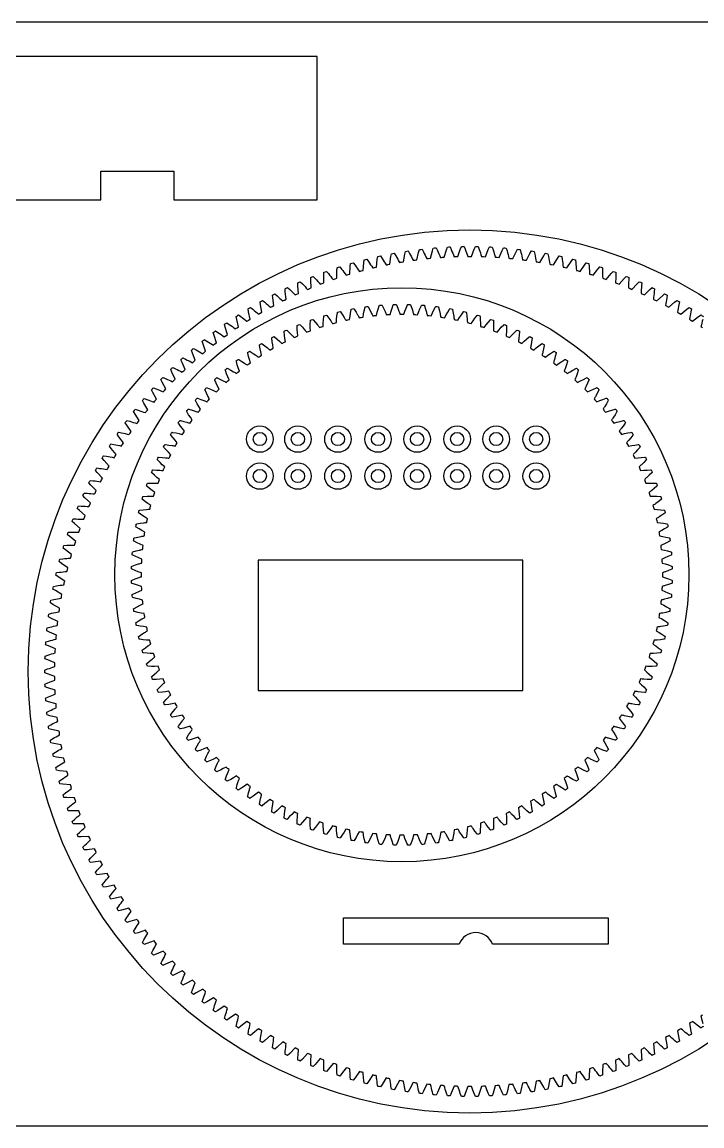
# Model space of a CAD drawing. Header units: inches. Extents: x 6 to 506, y 3 to 253.
# Drawn here: x 210.3 to 364.3, y 2.6 to 252.6 of the extents above; entities that cross this region are included whole.
import ezdxf

# ---------------------------------------------------------------- set-up
doc = ezdxf.new("R2010")
doc.units = ezdxf.units.IN
doc.header["$MEASUREMENT"] = 0

msp = doc.modelspace()

# ---------------------------------------------------------------- linework, layer by layer
for points in [[(6.29, 2.63), (506.29, 2.63), (506.29, 252.63), (6.29, 252.63)], [(277.14, 212.34), (277.14, 244.84), (145.64, 244.84), (145.64, 212.34), (189.14, 212.34), (189.14, 216.7), (189.14, 218.84), (205.64, 218.84), (205.64, 214.34), (205.64, 212.34), (228.14, 212.34), (228.14, 218.84), (244.64, 218.84), (244.64, 212.34)], [(263.72, 101.26), (323.72, 101.26), (323.72, 130.76), (263.72, 130.76)]]:
    msp.add_lwpolyline(points, close=True)
for points in [[(364.58, 25.16, 0.001625), (364.05, 24.81), (363.51, 25.21, 0.001149), (362.14, 26.26, 0.001149), (361.78, 26.03), (361.41, 25.8), (361.77, 24.11), (361.89, 23.45), (361.89, 23.45, 0.001625), (361.35, 23.13), (360.82, 23.54, 0.001149), (359.49, 24.64, 0.001149), (359.12, 24.42), (358.75, 24.2), (359.05, 22.5), (359.15, 21.84), (359.15, 21.84, 0.001625), (358.6, 21.53), (358.08, 21.96, 0.001149), (356.79, 23.1, 0.001149), (356.41, 22.89), (356.03, 22.69), (356.28, 20.98), (356.35, 20.31), (356.35, 20.31, 0.001625), (355.8, 20.02), (355.29, 20.47, 0.001149), (354.04, 21.65, 0.001149), (353.65, 21.46), (353.27, 21.27), (353.46, 19.55), (353.51, 18.88), (353.51, 18.88, 0.001625), (352.95, 18.61), (352.46, 19.07, 0.001149), (351.24, 20.3, 0.001149), (350.85, 20.12), (350.46, 19.94), (350.59, 18.22), (350.62, 17.55), (350.62, 17.55, 0.001625), (350.05, 17.29), (349.57, 17.77, 0.001149), (348.4, 19.04, 0.001149), (348, 18.87), (347.6, 18.7), (347.68, 16.98), (347.69, 16.31), (347.69, 16.31, 0.001625), (347.11, 16.07), (346.65, 16.56, 0.001149), (345.52, 17.87, 0.001149), (345.12, 17.71), (344.71, 17.56), (344.73, 15.83), (344.72, 15.16), (344.72, 15.16, 0.001625), (344.13, 14.95), (343.69, 15.46, 0.001149), (342.6, 16.8, 0.001149), (342.19, 16.66), (341.78, 16.52), (341.75, 14.79), (341.71, 14.12), (341.71, 14.12, 0.001625), (341.12, 13.93), (340.69, 14.45, 0.001149), (339.65, 15.82, 0.001149), (339.24, 15.7), (338.82, 15.57), (338.73, 13.85), (338.67, 13.18), (338.67, 13.18, 0.001625), (338.07, 13), (337.66, 13.54, 0.001149), (336.67, 14.95, 0.001149), (336.25, 14.83), (335.83, 14.72), (335.68, 13), (335.6, 12.34), (335.6, 12.34, 0.001625), (335, 12.18), (334.61, 12.73, 0.001149), (333.66, 14.17, 0.001149), (333.24, 14.07), (332.82, 13.97), (332.61, 12.26), (332.51, 11.59), (332.51, 11.59, 0.001625), (331.9, 11.46), (331.52, 12.02, 0.001149), (330.62, 13.49, 0.001149), (330.2, 13.41), (329.78, 13.32), (329.51, 11.62), (329.39, 10.96), (329.39, 10.96, 0.001625), (328.77, 10.84), (328.42, 11.42, 0.001149), (327.57, 12.92, 0.001149), (327.14, 12.84), (326.72, 12.77), (326.4, 11.08), (326.25, 10.42), (326.25, 10.42, 0.001625), (325.63, 10.33), (325.3, 10.91, 0.001149), (324.5, 12.44, 0.001149), (324.07, 12.38), (323.64, 12.33), (323.27, 10.64), (323.1, 9.99), (323.1, 9.99, 0.001625), (322.48, 9.92), (322.16, 10.51, 0.001149), (321.41, 12.07, 0.001149), (320.98, 12.02), (320.55, 11.98), (320.12, 10.31), (319.93, 9.67), (319.93, 9.67, 0.001625), (319.31, 9.62), (319.01, 10.22, 0.001149), (318.31, 11.8, 0.001149), (317.88, 11.77), (317.45, 11.74), (316.97, 10.08), (316.76, 9.45), (316.76, 9.45, 0.001625), (316.13, 9.42), (315.86, 10.03, 0.001149), (315.21, 11.63, 0.001149), (314.78, 11.61), (314.35, 11.6), (313.81, 9.96), (313.58, 9.33), (313.58, 9.33, 0.001625), (312.95, 9.32), (312.7, 9.94, 0.001149), (312.1, 11.56, 0.001149), (311.67, 11.56), (311.24, 11.56), (310.65, 9.94), (310.39, 9.32), (310.39, 9.32, 0.001625), (309.77, 9.33), (309.53, 9.96, 0.001149), (308.99, 11.6, 0.001149), (308.56, 11.61), (308.13, 11.63), (307.48, 10.03), (307.21, 9.42), (307.21, 9.42, 0.001625), (306.59, 9.45), (306.37, 10.08, 0.001149), (305.89, 11.74, 0.001149), (305.46, 11.77), (305.03, 11.8), (304.33, 10.22), (304.03, 9.62), (304.03, 9.62, 0.001625), (303.41, 9.67), (303.22, 10.31, 0.001149), (302.79, 11.98, 0.001149), (302.36, 12.02), (301.93, 12.07), (301.18, 10.51), (300.87, 9.92), (300.87, 9.92, 0.001625), (300.25, 9.99), (300.08, 10.64, 0.001149), (299.7, 12.33, 0.001149), (299.27, 12.38), (298.85, 12.44), (298.04, 10.91), (297.71, 10.33), (297.71, 10.33, 0.001625), (297.09, 10.42), (296.94, 11.08, 0.001149), (296.63, 12.77, 0.001149), (296.2, 12.84), (295.77, 12.92), (294.92, 11.42), (294.57, 10.84), (294.57, 10.84, 0.001625), (293.95, 10.96), (293.83, 11.62, 0.001149), (293.57, 13.32, 0.001149), (293.14, 13.41), (292.72, 13.49), (291.82, 12.02), (291.45, 11.46), (291.45, 11.46, 0.001625), (290.84, 11.59), (290.73, 12.26, 0.001149), (290.53, 13.97, 0.001149), (290.11, 14.07), (289.69, 14.17), (288.74, 12.73), (288.35, 12.18), (288.35, 12.18, 0.001625), (287.74, 12.34), (287.66, 13, 0.001149), (287.51, 14.72, 0.001149), (287.09, 14.83), (286.68, 14.95), (285.68, 13.54), (285.27, 13), (285.27, 13, 0.001625), (284.67, 13.18), (284.61, 13.85, 0.001149), (284.52, 15.57, 0.001149), (284.11, 15.7), (283.69, 15.82), (282.65, 14.45), (282.23, 13.93), (282.23, 13.93, 0.001625), (281.63, 14.12), (281.59, 14.79, 0.001149), (281.56, 16.52, 0.001149), (281.15, 16.66), (280.74, 16.8), (279.65, 15.46), (279.21, 14.95), (279.21, 14.95, 0.001625), (278.62, 15.16), (278.61, 15.83, 0.001149), (278.63, 17.56, 0.001149), (278.23, 17.71), (277.82, 17.87), (276.69, 16.56), (276.23, 16.07), (276.23, 16.07, 0.001625), (275.65, 16.31), (275.66, 16.98, 0.001149), (275.74, 18.7, 0.001149), (275.34, 18.87), (274.94, 19.04), (273.77, 17.77), (273.29, 17.29), (273.29, 17.29, 0.001625), (272.72, 17.55), (272.75, 18.22, 0.001149), (272.89, 19.94, 0.001149), (272.49, 20.12), (272.1, 20.3), (270.89, 19.07), (270.4, 18.61), (270.4, 18.61, 0.001625), (269.83, 18.88), (269.88, 19.55, 0.001149), (270.08, 21.27, 0.001149), (269.69, 21.46), (269.3, 21.65), (268.05, 20.47), (267.54, 20.02), (267.54, 20.02, 0.001625), (266.99, 20.31), (267.06, 20.98, 0.001149), (267.31, 22.69, 0.001149), (266.93, 22.89), (266.55, 23.1), (265.26, 21.96), (264.74, 21.53), (264.74, 21.53, 0.001625), (264.2, 21.84), (264.29, 22.5, 0.001149), (264.6, 24.2, 0.001149), (264.22, 24.42), (263.85, 24.64), (262.52, 23.54), (261.99, 23.13), (261.99, 23.13, 0.001625), (261.45, 23.45), (261.57, 24.11, 0.001149), (261.93, 25.8, 0.001149), (261.57, 26.03), (261.2, 26.26), (259.84, 25.21), (259.29, 24.81), (259.29, 24.81, 0.001625), (258.77, 25.16), (258.9, 25.81, 0.001149), (259.32, 27.49, 0.001149), (258.96, 27.73), (258.61, 27.97), (257.21, 26.96), (256.65, 26.59), (256.65, 26.59, 0.001625), (256.14, 26.95), (256.3, 27.6, 0.001149), (256.77, 29.26, 0.001149), (256.42, 29.51), (256.07, 29.77), (254.64, 28.81), (254.07, 28.45), (254.07, 28.45, 0.001625), (253.57, 28.83), (253.75, 29.48, 0.001149), (254.28, 31.12, 0.001149), (253.94, 31.38), (253.59, 31.65), (252.13, 30.73), (251.55, 30.4), (251.55, 30.4, 0.001625), (251.06, 30.79), (251.27, 31.43, 0.001149), (251.85, 33.06, 0.001149), (251.51, 33.33), (251.18, 33.61), (249.69, 32.74), (249.1, 32.43), (249.1, 32.43, 0.001625), (248.62, 32.84), (248.85, 33.47, 0.001149), (249.48, 35.07, 0.001149), (249.16, 35.36), (248.84, 35.65), (247.32, 34.83), (246.71, 34.54), (246.71, 34.54, 0.001625), (246.25, 34.96), (246.5, 35.59, 0.001149), (247.19, 37.17, 0.001149), (246.87, 37.47), (246.56, 37.76), (245.01, 37), (244.4, 36.72), (244.4, 36.72, 0.001625), (243.95, 37.16), (244.22, 37.78, 0.001149), (244.96, 39.34, 0.001149), (244.66, 39.65), (244.35, 39.95), (242.78, 39.24), (242.16, 38.99), (242.16, 38.99, 0.001625), (241.73, 39.44), (242.02, 40.05, 0.001149), (242.81, 41.58, 0.001149), (242.51, 41.9), (242.22, 42.22), (240.63, 41.56), (240, 41.32), (240, 41.32, 0.001625), (239.58, 41.79), (239.89, 42.39, 0.001149), (240.73, 43.89, 0.001149), (240.45, 44.22), (240.16, 44.55), (238.55, 43.94), (237.91, 43.73), (237.91, 43.73, 0.001625), (237.51, 44.21), (237.84, 44.79, 0.001149), (238.73, 46.27, 0.001149), (238.46, 46.61), (238.19, 46.94), (236.55, 46.39), (235.91, 46.2), (235.91, 46.2, 0.001625), (235.52, 46.69), (235.87, 47.27, 0.001149), (236.81, 48.72, 0.001149), (236.55, 49.06), (236.29, 49.41), (234.64, 48.91), (233.99, 48.74), (233.99, 48.74, 0.001625), (233.62, 49.24), (233.98, 49.81, 0.001149), (234.97, 51.22, 0.001149), (234.72, 51.58), (234.47, 51.93), (232.81, 51.48), (232.15, 51.33), (232.15, 51.33, 0.001625), (231.8, 51.85), (232.18, 52.41, 0.001149), (233.21, 53.79, 0.001149), (232.98, 54.15), (232.74, 54.51), (231.06, 54.12), (230.4, 53.99), (230.4, 53.99, 0.001625), (230.07, 54.52), (230.47, 55.06, 0.001149), (231.55, 56.41, 0.001149), (231.32, 56.78), (231.1, 57.15), (229.4, 56.82), (228.74, 56.71), (228.74, 56.71, 0.001625), (228.43, 57.25), (228.84, 57.77, 0.001149), (229.96, 59.09, 0.001149), (229.75, 59.46), (229.54, 59.84), (227.84, 59.56), (227.17, 59.48), (227.17, 59.48, 0.001625), (226.87, 60.03), (227.31, 60.54, 0.001149), (228.47, 61.81, 0.001149), (228.27, 62.2), (228.07, 62.58), (226.36, 62.36), (225.69, 62.3), (225.69, 62.3, 0.001625), (225.41, 62.86), (225.87, 63.35, 0.001149), (227.07, 64.59, 0.001149), (226.88, 64.98), (226.7, 65.37), (224.98, 65.2), (224.31, 65.16), (224.31, 65.16, 0.001625), (224.05, 65.73), (224.52, 66.21, 0.001149), (225.76, 67.41, 0.001149), (225.59, 67.8), (225.42, 68.2), (223.69, 68.09), (223.02, 68.07), (223.02, 68.07, 0.001625), (222.78, 68.65), (223.26, 69.12, 0.001149), (224.55, 70.27, 0.001149), (224.39, 70.67), (224.23, 71.07), (222.5, 71.02), (221.83, 71.03), (221.83, 71.03, 0.001625), (221.61, 71.61), (222.11, 72.06, 0.001149), (223.43, 73.17, 0.001149), (223.28, 73.57), (223.14, 73.98), (221.41, 73.99), (220.74, 74.01), (220.74, 74.01, 0.001625), (220.54, 74.61), (221.05, 75.04, 0.001149), (222.41, 76.1, 0.001149), (222.27, 76.51), (222.14, 76.93), (220.41, 76.99), (219.74, 77.04), (219.74, 77.04, 0.001625), (219.56, 77.64), (220.09, 78.05, 0.001149), (221.48, 79.07, 0.001149), (221.36, 79.49), (221.24, 79.9), (219.52, 80.02), (218.85, 80.09), (218.85, 80.09, 0.001625), (218.69, 80.7), (219.23, 81.1, 0.001149), (220.65, 82.07, 0.001149), (220.55, 82.49), (220.44, 82.91), (218.73, 83.08), (218.06, 83.18), (218.06, 83.18, 0.001625), (217.92, 83.79), (218.47, 84.17, 0.001149), (219.93, 85.09, 0.001149), (219.83, 85.51), (219.74, 85.93), (218.03, 86.17), (217.37, 86.28), (217.37, 86.28, 0.001625), (217.25, 86.9), (217.81, 87.26, 0.001149), (219.3, 88.14, 0.001149), (219.22, 88.56), (219.14, 88.98), (217.44, 89.28), (216.79, 89.41), (216.79, 89.41, 0.001625), (216.68, 90.03), (217.26, 90.37, 0.001149), (218.78, 91.2, 0.001149), (218.71, 91.63), (218.65, 92.05), (216.96, 92.4), (216.3, 92.56), (216.3, 92.56, 0.001625), (216.22, 93.18), (216.81, 93.5, 0.001149), (218.35, 94.28, 0.001149), (218.3, 94.71), (218.25, 95.14), (216.57, 95.54), (215.93, 95.72), (215.93, 95.72, 0.001625), (215.86, 96.34), (216.46, 96.64, 0.001149), (218.03, 97.37, 0.001149), (217.99, 97.8), (217.96, 98.23), (216.29, 98.69), (215.65, 98.89), (215.65, 98.89, 0.001625), (215.61, 99.51), (216.22, 99.8, 0.001149), (217.81, 100.47, 0.001149), (217.79, 100.9), (217.77, 101.33), (216.12, 101.85), (215.48, 102.07), (215.48, 102.07, 0.001625), (215.46, 102.69), (216.08, 102.96, 0.001149), (217.69, 103.58, 0.001149), (217.68, 104.01), (217.68, 104.44), (216.05, 105.01), (215.42, 105.25), (215.42, 105.25, 0.001625), (215.42, 105.88), (216.05, 106.12, 0.001149), (217.68, 106.68, 0.001149), (217.68, 107.12), (217.69, 107.55), (216.08, 108.17), (215.46, 108.43), (215.46, 108.43, 0.001625), (215.48, 109.06), (216.12, 109.28, 0.001149), (217.77, 109.79, 0.001149), (217.79, 110.22), (217.81, 110.65), (216.22, 111.33), (215.61, 111.61), (215.61, 111.61, 0.001625), (215.65, 112.24), (216.29, 112.44, 0.001149), (217.96, 112.89, 0.001149), (217.99, 113.32), (218.03, 113.76), (216.46, 114.48), (215.86, 114.78), (215.86, 114.78, 0.001625), (215.93, 115.41), (216.57, 115.59, 0.001149), (218.25, 115.99, 0.001149), (218.3, 116.42), (218.35, 116.85), (216.81, 117.62), (216.22, 117.95), (216.22, 117.95, 0.001625), (216.3, 118.57), (216.96, 118.73, 0.001149), (218.65, 119.07, 0.001149), (218.71, 119.5), (218.78, 119.93), (217.26, 120.75), (216.68, 121.1), (216.68, 121.1, 0.001625), (216.79, 121.71), (217.44, 121.85, 0.001149), (219.14, 122.14, 0.001149), (219.22, 122.57), (219.3, 122.99), (217.81, 123.87), (217.25, 124.23), (217.25, 124.23, 0.001625), (217.37, 124.84), (218.03, 124.96, 0.001149), (219.74, 125.19, 0.001149), (219.83, 125.61), (219.93, 126.03), (218.47, 126.96), (217.92, 127.34), (217.92, 127.34, 0.001625), (218.06, 127.95), (218.73, 128.04, 0.001149), (220.44, 128.22, 0.001149), (220.55, 128.64), (220.65, 129.06), (219.23, 130.03), (218.69, 130.43), (218.69, 130.43, 0.001625), (218.85, 131.03), (219.52, 131.1, 0.001149), (221.24, 131.22, 0.001149), (221.36, 131.64), (221.48, 132.05), (220.09, 133.07), (219.56, 133.49), (219.56, 133.49, 0.001625), (219.74, 134.09), (220.41, 134.14, 0.001149), (222.14, 134.2, 0.001149), (222.27, 134.61), (222.41, 135.02), (221.05, 136.09), (220.54, 136.52), (220.54, 136.52, 0.001625), (220.74, 137.11), (221.41, 137.14, 0.001149), (223.14, 137.14, 0.001149), (223.28, 137.55), (223.43, 137.96), (222.11, 139.07), (221.61, 139.52), (221.61, 139.52, 0.001625), (221.83, 140.1), (222.5, 140.1, 0.001149), (224.23, 140.05, 0.001149), (224.39, 140.46), (224.55, 140.86), (223.26, 142.01), (222.78, 142.47), (222.78, 142.47, 0.001625), (223.02, 143.05), (223.69, 143.03, 0.001149), (225.42, 142.93, 0.001149), (225.59, 143.32), (225.76, 143.72), (224.52, 144.91), (224.05, 145.39), (224.05, 145.39, 0.001625), (224.31, 145.96), (224.98, 145.92, 0.001149), (226.7, 145.76, 0.001149), (226.88, 146.15), (227.07, 146.54), (225.87, 147.77), (225.41, 148.27), (225.41, 148.27, 0.001625), (225.69, 148.83), (226.36, 148.77, 0.001149), (228.07, 148.54, 0.001149), (228.27, 148.93), (228.47, 149.31), (227.31, 150.59), (226.87, 151.1), (226.87, 151.1, 0.001625), (227.17, 151.65), (227.84, 151.56, 0.001149), (229.54, 151.29, 0.001149), (229.75, 151.66), (229.96, 152.04), (228.84, 153.35), (228.43, 153.88), (228.43, 153.88, 0.001625), (228.74, 154.42), (229.4, 154.31, 0.001149), (231.1, 153.98, 0.001149), (231.32, 154.35), (231.55, 154.71), (230.47, 156.06), (230.07, 156.6), (230.07, 156.6, 0.001625), (230.4, 157.13), (231.06, 157, 0.001149), (232.74, 156.61, 0.001149), (232.98, 156.98), (233.21, 157.34), (232.18, 158.72), (231.8, 159.27), (231.8, 159.27, 0.001625), (232.15, 159.79), (232.81, 159.64, 0.001149), (234.47, 159.2, 0.001149), (234.72, 159.55), (234.97, 159.9), (233.98, 161.32), (233.62, 161.88), (233.62, 161.88, 0.001625), (233.99, 162.39), (234.64, 162.22, 0.001149), (236.29, 161.72, 0.001149), (236.55, 162.06), (236.81, 162.41), (235.87, 163.86), (235.52, 164.43), (235.52, 164.43, 0.001625), (235.91, 164.93), (236.55, 164.73, 0.001149), (238.19, 164.18, 0.001149), (238.46, 164.52), (238.73, 164.85), (237.84, 166.33), (237.51, 166.92), (237.51, 166.92, 0.001625), (237.91, 167.4), (238.55, 167.19, 0.001149), (240.16, 166.58, 0.001149), (240.45, 166.91), (240.73, 167.23), (239.89, 168.74), (239.58, 169.34), (239.58, 169.34, 0.001625), (240, 169.8), (240.63, 169.57, 0.001149), (242.22, 168.91, 0.001149), (242.51, 169.23), (242.81, 169.54), (242.02, 171.08), (241.73, 171.69), (241.73, 171.69, 0.001625), (242.16, 172.14), (242.78, 171.88, 0.001149), (244.35, 171.17, 0.001149), (244.66, 171.48), (244.96, 171.79), (244.22, 173.35), (243.95, 173.96), (243.95, 173.96, 0.001625), (244.4, 174.4), (245.01, 174.13, 0.001149), (246.56, 173.36, 0.001149), (246.87, 173.66), (247.19, 173.96), (246.5, 175.54), (246.25, 176.16), (246.25, 176.16, 0.001625), (246.71, 176.59), (247.32, 176.29, 0.001149), (248.84, 175.48, 0.001149), (249.16, 175.76), (249.48, 176.05), (248.85, 177.66), (248.62, 178.29), (248.62, 178.29, 0.001625), (249.1, 178.7), (249.69, 178.38, 0.001149), (251.18, 177.52, 0.001149), (251.51, 177.79), (251.85, 178.07), (251.27, 179.69), (251.06, 180.33), (251.06, 180.33, 0.001625), (251.55, 180.73), (252.13, 180.39, 0.001149), (253.59, 179.48, 0.001149), (253.94, 179.74), (254.28, 180.01), (253.75, 181.65), (253.57, 182.3), (253.57, 182.3, 0.001625), (254.07, 182.67), (254.64, 182.32, 0.001149), (256.07, 181.36, 0.001149), (256.42, 181.61), (256.77, 181.86), (256.3, 183.52), (256.14, 184.18), (256.14, 184.18, 0.001625), (256.65, 184.53), (257.21, 184.16, 0.001149), (258.61, 183.15, 0.001149), (258.96, 183.4), (259.32, 183.64), (258.9, 185.31), (258.77, 185.97), (258.77, 185.97, 0.001625), (259.29, 186.31), (259.84, 185.92, 0.001149), (261.2, 184.86, 0.001149), (261.57, 185.1), (261.93, 185.32), (261.57, 187.01), (261.45, 187.67), (261.45, 187.67, 0.001625), (261.99, 188), (262.52, 187.59, 0.001149), (263.85, 186.49, 0.001149), (264.22, 186.71), (264.6, 186.93), (264.29, 188.62), (264.2, 189.29), (264.2, 189.29, 0.001625), (264.74, 189.6), (265.26, 189.17, 0.001149), (266.55, 188.03, 0.001149), (266.93, 188.23), (267.31, 188.44), (267.06, 190.15), (266.99, 190.81), (266.99, 190.81, 0.001625), (267.54, 191.1), (268.05, 190.66, 0.001149), (269.3, 189.47, 0.001149), (269.69, 189.67), (270.08, 189.86), (269.88, 191.57), (269.83, 192.24), (269.83, 192.24, 0.001625), (270.4, 192.51), (270.89, 192.05, 0.001149), (272.1, 190.83, 0.001149), (272.49, 191.01), (272.89, 191.19), (272.75, 192.91), (272.72, 193.58), (272.72, 193.58, 0.001625), (273.29, 193.83), (273.77, 193.36, 0.001149), (274.94, 192.09, 0.001149), (275.34, 192.26), (275.74, 192.42), (275.66, 194.15), (275.65, 194.82), (275.65, 194.82, 0.001625), (276.23, 195.05), (276.69, 194.56, 0.001149), (277.82, 193.26, 0.001149), (278.23, 193.41), (278.63, 193.56), (278.61, 195.29), (278.62, 195.96), (278.62, 195.96, 0.001625), (279.21, 196.17), (279.65, 195.67, 0.001149), (280.74, 194.33, 0.001149), (281.15, 194.47), (281.56, 194.61), (281.59, 196.33), (281.63, 197), (281.63, 197, 0.001625), (282.23, 197.2), (282.65, 196.68, 0.001149), (283.69, 195.3, 0.001149), (284.11, 195.43), (284.52, 195.56), (284.61, 197.28), (284.67, 197.95), (284.67, 197.95, 0.001625), (285.27, 198.12), (285.68, 197.59, 0.001149), (286.68, 196.18, 0.001149), (287.09, 196.29), (287.51, 196.4), (287.66, 198.12), (287.74, 198.79), (287.74, 198.79, 0.001625), (288.35, 198.94), (288.74, 198.4, 0.001149), (289.69, 196.96, 0.001149), (290.11, 197.06), (290.53, 197.15), (290.73, 198.87), (290.84, 199.53), (290.84, 199.53, 0.001625), (291.45, 199.66), (291.82, 199.1, 0.001149), (292.72, 197.63, 0.001149), (293.14, 197.72), (293.57, 197.8), (293.83, 199.51), (293.95, 200.17), (293.95, 200.17, 0.001625), (294.57, 200.28), (294.92, 199.71, 0.001149), (295.77, 198.21, 0.001149), (296.2, 198.28), (296.63, 198.35), (296.94, 200.05), (297.09, 200.7), (297.09, 200.7, 0.001625), (297.71, 200.79), (298.04, 200.21, 0.001149), (298.85, 198.68, 0.001149), (299.27, 198.74), (299.7, 198.8), (300.08, 200.48), (300.25, 201.13), (300.25, 201.13, 0.001625), (300.87, 201.2), (301.18, 200.61, 0.001149), (301.93, 199.06, 0.001149), (302.36, 199.1), (302.79, 199.14), (303.22, 200.81), (303.41, 201.46), (303.41, 201.46, 0.001625), (304.03, 201.51), (304.33, 200.91, 0.001149), (305.03, 199.33, 0.001149), (305.46, 199.36), (305.89, 199.38), (306.37, 201.04), (306.59, 201.68), (306.59, 201.68, 0.001625), (307.21, 201.71), (307.48, 201.1, 0.001149), (308.13, 199.5, 0.001149), (308.56, 199.51), (308.99, 199.52), (309.53, 201.16), (309.77, 201.79), (309.77, 201.79, 0.001625), (310.39, 201.8), (310.65, 201.18, 0.001149), (311.24, 199.56, 0.001149), (311.67, 199.56), (312.1, 199.56), (312.7, 201.18), (312.95, 201.8), (312.95, 201.8, 0.001625), (313.58, 201.79), (313.81, 201.16, 0.001149), (314.35, 199.52, 0.001149), (314.78, 199.51), (315.21, 199.5), (315.86, 201.1), (316.13, 201.71), (316.13, 201.71, 0.001625), (316.76, 201.68), (316.97, 201.04, 0.001149), (317.45, 199.38, 0.001149), (317.88, 199.36), (318.31, 199.33), (319.01, 200.91), (319.31, 201.51), (319.31, 201.51, 0.001625), (319.93, 201.46), (320.12, 200.81, 0.001149), (320.55, 199.14, 0.001149), (320.98, 199.1), (321.41, 199.06), (322.16, 200.61), (322.48, 201.2), (322.48, 201.2, 0.001625), (323.1, 201.13), (323.27, 200.48, 0.001149), (323.64, 198.8, 0.001149), (324.07, 198.74), (324.5, 198.68), (325.3, 200.21), (325.63, 200.79), (325.63, 200.79, 0.001625), (326.25, 200.7), (326.4, 200.05, 0.001149), (326.72, 198.35, 0.001149), (327.14, 198.28), (327.57, 198.21), (328.42, 199.71), (328.77, 200.28), (328.77, 200.28, 0.001625), (329.39, 200.17), (329.51, 199.51, 0.001149), (329.78, 197.8, 0.001149), (330.2, 197.72), (330.62, 197.63), (331.52, 199.1), (331.9, 199.66), (331.9, 199.66, 0.001625), (332.51, 199.53), (332.61, 198.87, 0.001149), (332.82, 197.15, 0.001149), (333.24, 197.06), (333.66, 196.96), (334.61, 198.4), (335, 198.94), (335, 198.94, 0.001625), (335.6, 198.79), (335.68, 198.12, 0.001149), (335.83, 196.4, 0.001149), (336.25, 196.29), (336.67, 196.18), (337.66, 197.59), (338.07, 198.12), (338.07, 198.12, 0.001625), (338.67, 197.95), (338.73, 197.28, 0.001149), (338.82, 195.56, 0.001149), (339.24, 195.43), (339.65, 195.3), (340.69, 196.68), (341.12, 197.2), (341.12, 197.2, 0.001625), (341.71, 197), (341.75, 196.33, 0.001149), (341.78, 194.61, 0.001149), (342.19, 194.47), (342.6, 194.33), (343.69, 195.67), (344.13, 196.17), (344.13, 196.17, 0.001625), (344.72, 195.96), (344.73, 195.29, 0.001149), (344.71, 193.56, 0.001149), (345.12, 193.41), (345.52, 193.26), (346.65, 194.56), (347.11, 195.05), (347.11, 195.05, 0.001625), (347.69, 194.82), (347.68, 194.15, 0.001149), (347.6, 192.42, 0.001149), (348, 192.26), (348.4, 192.09), (349.57, 193.36), (350.05, 193.83), (350.05, 193.83, 0.001625), (350.62, 193.58), (350.59, 192.91, 0.001149), (350.46, 191.19, 0.001149), (350.85, 191.01), (351.24, 190.83), (352.46, 192.05), (352.95, 192.51), (352.95, 192.51, 0.001625), (353.51, 192.24), (353.46, 191.57, 0.001149), (353.27, 189.86, 0.001149), (353.65, 189.67), (354.04, 189.47), (355.29, 190.66), (355.8, 191.1), (355.8, 191.1, 0.001625), (356.35, 190.81), (356.28, 190.15, 0.001149), (356.03, 188.44, 0.001149), (356.41, 188.23), (356.79, 188.03), (358.08, 189.17), (358.6, 189.6), (358.6, 189.6, 0.001625), (359.15, 189.29), (359.05, 188.62, 0.001149), (358.75, 186.93, 0.001149), (359.12, 186.71), (359.49, 186.49), (360.82, 187.59), (361.35, 188), (361.35, 188, 0.001625), (361.89, 187.67), (361.77, 187.01, 0.001149), (361.41, 185.32, 0.001149), (361.78, 185.1), (362.14, 184.86), (363.51, 185.92), (364.05, 186.31), (364.05, 186.31, 0.001625), (364.58, 185.97)], [(364.44, 185.31, 0.001149), (364.02, 183.64, 0.001149), (364.38, 183.4)]]:
    msp.add_lwpolyline(points, format="xyb")
msp.add_lwpolyline([(294.39, 188.69, 0.002475), (294.99, 188.7), (295.05, 188.58), (295.36, 187.86), (295.61, 187.18, 0.001858), (295.86, 186.47, 0.001858), (296.29, 186.47), (296.73, 186.47), (296.98, 187.18), (297.23, 187.86), (297.54, 188.58), (297.59, 188.7), (297.59, 188.7, 0.002475), (298.2, 188.69), (298.25, 188.57), (298.52, 187.82), (298.74, 187.14, 0.001858), (298.94, 186.41, 0.001858), (299.38, 186.39), (299.82, 186.36), (300.1, 187.07), (300.39, 187.72), (300.74, 188.43), (300.8, 188.55), (300.8, 188.55, 0.002475), (301.4, 188.51), (301.44, 188.38), (301.67, 187.62), (301.86, 186.93, 0.001858), (302.03, 186.19, 0.001858), (302.46, 186.15), (302.9, 186.1), (303.21, 186.78), (303.54, 187.43), (303.92, 188.12), (303.99, 188.23), (303.99, 188.23, 0.002475), (304.59, 188.15), (304.62, 188.03), (304.81, 187.26), (304.96, 186.55, 0.001858), (305.09, 185.81, 0.001858), (305.52, 185.74), (305.96, 185.67), (306.31, 186.34), (306.67, 186.97), (307.09, 187.64), (307.16, 187.75), (307.16, 187.75, 0.002475), (307.75, 187.64), (307.78, 187.51), (307.93, 186.73), (308.04, 186.02, 0.001858), (308.13, 185.27, 0.001858), (308.56, 185.18), (308.99, 185.09), (309.38, 185.74), (309.77, 186.34), (310.22, 186.99), (310.3, 187.1), (310.3, 187.1, 0.002475), (310.89, 186.95), (310.91, 186.82), (311.02, 186.04), (311.09, 185.32, 0.001858), (311.14, 184.57, 0.001858), (311.56, 184.46), (311.99, 184.34), (312.41, 184.97), (312.83, 185.56), (313.32, 186.18), (313.4, 186.28), (313.4, 186.28, 0.002475), (313.98, 186.11), (313.99, 185.98), (314.06, 185.19), (314.1, 184.47, 0.001858), (314.11, 183.71, 0.001858), (314.53, 183.58), (314.94, 183.44), (315.39, 184.05), (315.85, 184.61), (316.37, 185.21), (316.45, 185.31), (316.45, 185.31, 0.002475), (317.03, 185.1), (317.03, 184.97), (317.06, 184.18), (317.06, 183.46, 0.001858), (317.03, 182.71, 0.001858), (317.44, 182.55), (317.85, 182.39), (318.33, 182.97), (318.81, 183.51), (319.36, 184.08), (319.45, 184.17), (319.45, 184.17, 0.002475), (320.01, 183.94), (320.01, 183.81), (320, 183.02), (319.96, 182.3, 0.001858), (319.89, 181.54, 0.001858), (320.29, 181.37), (320.69, 181.19), (321.2, 181.74), (321.71, 182.25), (322.29, 182.79), (322.39, 182.88), (322.39, 182.88, 0.002475), (322.94, 182.62), (322.93, 182.49), (322.87, 181.7), (322.8, 180.98, 0.001858), (322.69, 180.24, 0.001858), (323.08, 180.04), (323.47, 179.84), (324.01, 180.36), (324.55, 180.85), (325.15, 181.36), (325.25, 181.44), (325.25, 181.44, 0.002475), (325.79, 181.15), (325.77, 181.02), (325.68, 180.24), (325.56, 179.52, 0.001858), (325.41, 178.78, 0.001858), (325.79, 178.56), (326.17, 178.34), (326.74, 178.84), (327.3, 179.3), (327.93, 179.77), (328.04, 179.85), (328.04, 179.85, 0.002475), (328.56, 179.53), (328.53, 179.4), (328.4, 178.63), (328.25, 177.92, 0.001858), (328.06, 177.19, 0.001858), (328.43, 176.95), (328.79, 176.71), (329.39, 177.18), (329.97, 177.6), (330.63, 178.05), (330.74, 178.12), (330.74, 178.12, 0.002475), (331.24, 177.77), (331.21, 177.64), (331.03, 176.88), (330.84, 176.18, 0.001858), (330.62, 175.46, 0.001858), (330.97, 175.2), (331.33, 174.94), (331.94, 175.38), (332.55, 175.77), (333.23, 176.18), (333.34, 176.25), (333.34, 176.25, 0.002475), (333.82, 175.88), (333.79, 175.75), (333.57, 174.99), (333.34, 174.3, 0.001858), (333.08, 173.59, 0.001858), (333.42, 173.32), (333.76, 173.04), (334.4, 173.45), (335.03, 173.81), (335.72, 174.18), (335.84, 174.24), (335.84, 174.24, 0.002475), (336.3, 173.85), (336.26, 173.72), (336, 172.97), (335.74, 172.3, 0.001858), (335.45, 171.61, 0.001858), (335.77, 171.31), (336.1, 171.02), (336.76, 171.39), (337.4, 171.72), (338.11, 172.05), (338.24, 172.11), (338.24, 172.11, 0.002475), (338.68, 171.69), (338.63, 171.56), (338.33, 170.83), (338.04, 170.17, 0.001858), (337.7, 169.5, 0.001858), (338.01, 169.19), (338.32, 168.88), (339, 169.21), (339.66, 169.51), (340.39, 169.8), (340.51, 169.85), (340.51, 169.85, 0.002475), (340.93, 169.41), (340.88, 169.29), (340.54, 168.57), (340.21, 167.93, 0.001858), (339.85, 167.27, 0.001858), (340.14, 166.95), (340.43, 166.62), (341.13, 166.92), (341.8, 167.18), (342.55, 167.44), (342.67, 167.48), (342.67, 167.48, 0.002475), (343.07, 167.02), (343.01, 166.9), (342.63, 166.2), (342.27, 165.58, 0.001858), (341.87, 164.94, 0.001858), (342.15, 164.6), (342.42, 164.26), (343.13, 164.52), (343.82, 164.74), (344.57, 164.96), (344.7, 165), (344.7, 165, 0.002475), (345.07, 164.51), (345.01, 164.4), (344.6, 163.72), (344.2, 163.12, 0.001858), (343.77, 162.5, 0.001858), (344.03, 162.15), (344.28, 161.79), (345, 162.02), (345.7, 162.2), (346.47, 162.38), (346.6, 162.41), (346.6, 162.41, 0.002475), (346.94, 161.91), (346.87, 161.8), (346.43, 161.15), (346, 160.56, 0.001858), (345.54, 159.97, 0.001858), (345.78, 159.6), (346.01, 159.23), (346.75, 159.42), (347.45, 159.57), (348.23, 159.71), (348.36, 159.73), (348.36, 159.73, 0.002475), (348.68, 159.21), (348.6, 159.11), (348.12, 158.48), (347.67, 157.92, 0.001858), (347.17, 157.35, 0.001858), (347.39, 156.97), (347.61, 156.59), (348.35, 156.74), (349.06, 156.85), (349.84, 156.95), (349.98, 156.96), (349.98, 156.96, 0.002475), (350.27, 156.43), (350.18, 156.32), (349.67, 155.72), (349.19, 155.19, 0.001858), (348.66, 154.64, 0.001858), (348.86, 154.25), (349.06, 153.86), (349.81, 153.97), (350.53, 154.05), (351.31, 154.1), (351.45, 154.11), (351.45, 154.11, 0.002475), (351.71, 153.56), (351.62, 153.47), (351.08, 152.89), (350.57, 152.38, 0.001858), (350.01, 151.87, 0.001858), (350.19, 151.47), (350.37, 151.06), (351.12, 151.13), (351.84, 151.17), (352.63, 151.19), (352.77, 151.19), (352.77, 151.19, 0.002475), (353, 150.63), (352.9, 150.53), (352.33, 149.99), (351.8, 149.5, 0.001858), (351.22, 149.02, 0.001858), (351.38, 148.61), (351.53, 148.2), (352.29, 148.23), (353.01, 148.23), (353.8, 148.21), (353.93, 148.2), (353.93, 148.2, 0.002475), (354.13, 147.63), (354.03, 147.54), (353.44, 147.02), (352.88, 146.57, 0.001858), (352.27, 146.12, 0.001858), (352.41, 145.7), (352.54, 145.28), (353.3, 145.27), (354.02, 145.24), (354.8, 145.17), (354.94, 145.16), (354.94, 145.16, 0.002475), (355.11, 144.57), (355, 144.49), (354.38, 144), (353.8, 143.58, 0.001858), (353.17, 143.16, 0.001858), (353.28, 142.74), (353.4, 142.32), (354.15, 142.27), (354.87, 142.19), (355.65, 142.08), (355.78, 142.06), (355.78, 142.06, 0.002475), (355.92, 141.47), (355.82, 141.39), (355.17, 140.94), (354.56, 140.55, 0.001858), (353.91, 140.16, 0.001858), (354.01, 139.74), (354.09, 139.31), (354.85, 139.22), (355.56, 139.11), (356.33, 138.96), (356.46, 138.93), (356.46, 138.93, 0.002475), (356.57, 138.33), (356.46, 138.26), (355.79, 137.84), (355.17, 137.48, 0.001858), (354.5, 137.13, 0.001858), (354.57, 136.7), (354.63, 136.26), (355.38, 136.14), (356.09, 135.99), (356.85, 135.8), (356.98, 135.76), (356.98, 135.76, 0.002475), (357.06, 135.16), (356.94, 135.1), (356.25, 134.71), (355.61, 134.39, 0.001858), (354.92, 134.07, 0.001858), (354.97, 133.64), (355.02, 133.2), (355.75, 133.03), (356.45, 132.85), (357.21, 132.62), (357.33, 132.58), (357.33, 132.58, 0.002475), (357.38, 131.97), (357.26, 131.91), (356.55, 131.57), (355.89, 131.27, 0.001858), (355.19, 130.99, 0.001858), (355.21, 130.56), (355.23, 130.12), (355.96, 129.91), (356.65, 129.69), (357.39, 129.42), (357.51, 129.37), (357.51, 129.37, 0.002475), (357.53, 128.77), (357.41, 128.71), (356.68, 128.41), (356.01, 128.15, 0.001858), (355.29, 127.91, 0.001858), (355.29, 127.47), (355.29, 127.03), (356.01, 126.79), (356.68, 126.53), (357.41, 126.22), (357.53, 126.17), (357.53, 126.17, 0.002475), (357.51, 125.56), (357.39, 125.51), (356.65, 125.25), (355.96, 125.02, 0.001858), (355.23, 124.82, 0.001858), (355.21, 124.38), (355.19, 123.94), (355.89, 123.66), (356.55, 123.37), (357.26, 123.03), (357.38, 122.97), (357.38, 122.97, 0.002475), (357.33, 122.36), (357.21, 122.32), (356.45, 122.09), (355.75, 121.9, 0.001858), (355.02, 121.74, 0.001858), (354.97, 121.3), (354.92, 120.87), (355.61, 120.55), (356.25, 120.22), (356.94, 119.84), (357.06, 119.77), (357.06, 119.77, 0.002475), (356.98, 119.17), (356.85, 119.14), (356.09, 118.95), (355.38, 118.8, 0.001858), (354.63, 118.67, 0.001858), (354.57, 118.24), (354.5, 117.81), (355.17, 117.45), (355.79, 117.09), (356.46, 116.68), (356.57, 116.6), (356.57, 116.6, 0.002475), (356.46, 116.01), (356.33, 115.98), (355.56, 115.83), (354.85, 115.72, 0.001858), (354.09, 115.63, 0.001858), (354.01, 115.2), (353.91, 114.77), (354.56, 114.39), (355.17, 114), (355.82, 113.54), (355.92, 113.47), (355.92, 113.47, 0.002475), (355.78, 112.88), (355.65, 112.85), (354.87, 112.75), (354.15, 112.67, 0.001858), (353.4, 112.62, 0.001858), (353.28, 112.2), (353.17, 111.78), (353.8, 111.36), (354.38, 110.93), (355, 110.45), (355.11, 110.36), (355.11, 110.36, 0.002475), (354.94, 109.78), (354.8, 109.77), (354.02, 109.7), (353.3, 109.66, 0.001858), (352.54, 109.65, 0.001858), (352.41, 109.24), (352.27, 108.82), (352.88, 108.37), (353.44, 107.91), (354.03, 107.4), (354.13, 107.31), (354.13, 107.31, 0.002475), (353.93, 106.74), (353.8, 106.73), (353.01, 106.7), (352.29, 106.71, 0.001858), (351.53, 106.73, 0.001858), (351.38, 106.32), (351.22, 105.92), (351.8, 105.43), (352.33, 104.95), (352.9, 104.4), (353, 104.31), (353, 104.31, 0.002475), (352.77, 103.75), (352.63, 103.75), (351.84, 103.76), (351.12, 103.8, 0.001858), (350.37, 103.87, 0.001858), (350.19, 103.47), (350.01, 103.07), (350.57, 102.56), (351.08, 102.05), (351.62, 101.47), (351.71, 101.37), (351.71, 101.37, 0.002475), (351.45, 100.83), (351.31, 100.83), (350.53, 100.89), (349.81, 100.97, 0.001858), (349.06, 101.07, 0.001858), (348.86, 100.68), (348.66, 100.29), (349.19, 99.75), (349.67, 99.22), (350.18, 98.61), (350.27, 98.51), (350.27, 98.51, 0.002475), (349.98, 97.98), (349.84, 97.99), (349.06, 98.09), (348.35, 98.2, 0.001858), (347.61, 98.35, 0.001858), (347.39, 97.97), (347.17, 97.59), (347.67, 97.02), (348.12, 96.46), (348.6, 95.83), (348.68, 95.72), (348.68, 95.72, 0.002475), (348.36, 95.21), (348.23, 95.23), (347.45, 95.37), (346.75, 95.52, 0.001858), (346.01, 95.7, 0.001858), (345.78, 95.33), (345.54, 94.97), (346, 94.37), (346.43, 93.79), (346.87, 93.14), (346.94, 93.03), (346.94, 93.03, 0.002475), (346.6, 92.53), (346.47, 92.55), (345.7, 92.73), (345, 92.92, 0.001858), (344.28, 93.14, 0.001858), (344.03, 92.79), (343.77, 92.44), (344.2, 91.82), (344.6, 91.21), (345.01, 90.54), (345.07, 90.42), (345.07, 90.42, 0.002475), (344.7, 89.94), (344.57, 89.98), (343.82, 90.19), (343.13, 90.42, 0.001858), (342.42, 90.68, 0.001858), (342.15, 90.34), (341.87, 90), (342.27, 89.36), (342.63, 88.74), (343.01, 88.04), (343.07, 87.92), (343.07, 87.92, 0.002475), (342.67, 87.46), (342.55, 87.5), (341.8, 87.76), (341.13, 88.02, 0.001858), (340.43, 88.32, 0.001858), (340.14, 87.99), (339.85, 87.67), (340.21, 87.01), (340.54, 86.36), (340.88, 85.65), (340.93, 85.53), (340.93, 85.53, 0.002475), (340.51, 85.09), (340.39, 85.13), (339.66, 85.43), (339, 85.73, 0.001858), (338.32, 86.06, 0.001858), (338.01, 85.75), (337.7, 85.44), (338.04, 84.76), (338.33, 84.1), (338.63, 83.37), (338.68, 83.25), (338.68, 83.25, 0.002475), (338.24, 82.83), (338.11, 82.88), (337.4, 83.22), (336.76, 83.55, 0.001858), (336.1, 83.92, 0.001858), (335.77, 83.62), (335.45, 83.33), (335.74, 82.64), (336, 81.96), (336.26, 81.22), (336.3, 81.09), (336.3, 81.09, 0.002475), (335.84, 80.7), (335.72, 80.76), (335.03, 81.13), (334.4, 81.49, 0.001858), (333.76, 81.89, 0.001858), (333.42, 81.62), (333.08, 81.34), (333.34, 80.63), (333.57, 79.95), (333.79, 79.19), (333.82, 79.06), (333.82, 79.06, 0.002475), (333.34, 78.69), (333.23, 78.76), (332.55, 79.17), (331.94, 79.56, 0.001858), (331.33, 80, 0.001858), (330.97, 79.74), (330.62, 79.48), (330.84, 78.76), (331.03, 78.06), (331.21, 77.29), (331.24, 77.16), (331.24, 77.16, 0.002475), (330.74, 76.82), (330.63, 76.89), (329.97, 77.33), (329.39, 77.76, 0.001858), (328.79, 78.23, 0.001858), (328.43, 77.99), (328.06, 77.75), (328.25, 77.02), (328.4, 76.31), (328.53, 75.53), (328.56, 75.4), (328.56, 75.4, 0.002475), (328.04, 75.09), (327.93, 75.16), (327.3, 75.64), (326.74, 76.1, 0.001858), (326.17, 76.59, 0.001858), (325.79, 76.37), (325.41, 76.16), (325.56, 75.41), (325.68, 74.7), (325.77, 73.92), (325.79, 73.79), (325.79, 73.79, 0.002475), (325.25, 73.5), (325.15, 73.58), (324.55, 74.09), (324.01, 74.57, 0.001858), (323.47, 75.1, 0.001858), (323.08, 74.9), (322.69, 74.7), (322.8, 73.95), (322.87, 73.24), (322.93, 72.45), (322.94, 72.32), (322.94, 72.32, 0.002475), (322.39, 72.06), (322.29, 72.14), (321.71, 72.68), (321.2, 73.19, 0.001858), (320.69, 73.75, 0.001858), (320.29, 73.57), (319.89, 73.39), (319.96, 72.64), (320, 71.92), (320.01, 71.13), (320.01, 71), (320.01, 71, 0.002475), (319.45, 70.77), (319.36, 70.86), (318.81, 71.43), (318.33, 71.96, 0.001858), (317.85, 72.55, 0.001858), (317.44, 72.39), (317.03, 72.23), (317.06, 71.48), (317.06, 70.76), (317.03, 69.97), (317.03, 69.83), (317.03, 69.83, 0.002475), (316.45, 69.63), (316.37, 69.73), (315.85, 70.33), (315.39, 70.89, 0.001858), (314.94, 71.49, 0.001858), (314.53, 71.36), (314.11, 71.22), (314.1, 70.47), (314.06, 69.75), (313.99, 68.96), (313.98, 68.83), (313.98, 68.83, 0.002475), (313.4, 68.66), (313.32, 68.76), (312.83, 69.38), (312.41, 69.97, 0.001858), (311.99, 70.59, 0.001858), (311.56, 70.48), (311.14, 70.37), (311.09, 69.61), (311.02, 68.9), (310.91, 68.11), (310.89, 67.98), (310.89, 67.98, 0.002475), (310.3, 67.84), (310.22, 67.95), (309.77, 68.6), (309.38, 69.2, 0.001858), (308.99, 69.85, 0.001858), (308.56, 69.76), (308.13, 69.67), (308.04, 68.92), (307.93, 68.21), (307.78, 67.43), (307.75, 67.3), (307.75, 67.3, 0.002475), (307.16, 67.19), (307.09, 67.3), (306.67, 67.97), (306.31, 68.6, 0.001858), (305.96, 69.27, 0.001858), (305.52, 69.19), (305.09, 69.13), (304.96, 68.38), (304.81, 67.68), (304.62, 66.91), (304.59, 66.78), (304.59, 66.78, 0.002475), (303.99, 66.7), (303.92, 66.82), (303.54, 67.51), (303.21, 68.15, 0.001858), (302.9, 68.84, 0.001858), (302.46, 68.79), (302.03, 68.75), (301.86, 68.01), (301.67, 67.31), (301.44, 66.56), (301.4, 66.43), (301.4, 66.43, 0.002475), (300.8, 66.38), (300.74, 66.5), (300.39, 67.21), (300.1, 67.87, 0.001858), (299.82, 68.57, 0.001858), (299.38, 68.55), (298.94, 68.53), (298.74, 67.8), (298.52, 67.11), (298.25, 66.37), (298.2, 66.25), (298.2, 66.25, 0.002475), (297.59, 66.23), (297.54, 66.35), (297.23, 67.08), (296.98, 67.75, 0.001858), (296.73, 68.47, 0.001858), (296.29, 68.47), (295.86, 68.47), (295.61, 67.75), (295.36, 67.08), (295.05, 66.35), (294.99, 66.23), (294.99, 66.23, 0.002475), (294.39, 66.25), (294.34, 66.37), (294.07, 67.11), (293.85, 67.8, 0.001858), (293.64, 68.53, 0.001858), (293.21, 68.55), (292.77, 68.57), (292.49, 67.87), (292.2, 67.21), (291.85, 66.5), (291.79, 66.38), (291.79, 66.38, 0.002475), (291.19, 66.43), (291.15, 66.56), (290.92, 67.31), (290.73, 68.01, 0.001858), (290.56, 68.75, 0.001858), (290.13, 68.79), (289.69, 68.84), (289.37, 68.15), (289.05, 67.51), (288.67, 66.82), (288.6, 66.7), (288.6, 66.7, 0.002475), (288, 66.78), (287.96, 66.91), (287.77, 67.68), (287.63, 68.38, 0.001858), (287.5, 69.13, 0.001858), (287.06, 69.19), (286.63, 69.27), (286.28, 68.6), (285.92, 67.97), (285.5, 67.3), (285.43, 67.19), (285.43, 67.19, 0.002475), (284.83, 67.3), (284.81, 67.43), (284.66, 68.21), (284.55, 68.92, 0.001858), (284.46, 69.67, 0.001858), (284.03, 69.76), (283.6, 69.85), (283.21, 69.2), (282.82, 68.6), (282.37, 67.95), (282.29, 67.84), (282.29, 67.84, 0.002475), (281.7, 67.98), (281.68, 68.11), (281.57, 68.9), (281.5, 69.61, 0.001858), (281.45, 70.37, 0.001858), (281.02, 70.48), (280.6, 70.59), (280.18, 69.97), (279.76, 69.38), (279.27, 68.76), (279.19, 68.66), (279.19, 68.66, 0.002475), (278.61, 68.83), (278.59, 68.96), (278.53, 69.75), (278.49, 70.47, 0.001858), (278.48, 71.22, 0.001858), (278.06, 71.36), (277.65, 71.49), (277.19, 70.89), (276.74, 70.33), (276.22, 69.73), (276.13, 69.63), (276.13, 69.63, 0.002475), (275.56, 69.83), (275.56, 69.97), (275.53, 70.76), (275.53, 71.48, 0.001858), (275.56, 72.23, 0.001858), (275.15, 72.39), (274.74, 72.55), (274.26, 71.96), (273.78, 71.43), (273.23, 70.86), (273.14, 70.77), (273.14, 70.77, 0.002475), (272.58, 71), (272.58, 71.13), (272.59, 71.92), (272.63, 72.64, 0.001858), (272.7, 73.39, 0.001858), (272.3, 73.57), (271.9, 73.75), (271.38, 73.19), (270.87, 72.68), (270.3, 72.14), (270.2, 72.06), (270.2, 72.06, 0.002475), (269.65, 72.32), (269.66, 72.45), (269.72, 73.24), (269.79, 73.95, 0.001858), (269.9, 74.7, 0.001858), (269.51, 74.9), (269.12, 75.1), (268.58, 74.57), (268.04, 74.09), (267.44, 73.58), (267.34, 73.5), (267.34, 73.5, 0.002475), (266.8, 73.79), (266.82, 73.92), (266.91, 74.7), (267.03, 75.41, 0.001858), (267.17, 76.16, 0.001858), (266.79, 76.37), (266.42, 76.59), (265.85, 76.1), (265.29, 75.64), (264.66, 75.16), (264.55, 75.09), (264.55, 75.09, 0.002475), (264.03, 75.4), (264.05, 75.53), (264.19, 76.31), (264.34, 77.02, 0.001858), (264.53, 77.75, 0.001858), (264.16, 77.99), (263.79, 78.23), (263.2, 77.76), (262.62, 77.33), (261.96, 76.89), (261.85, 76.82), (261.85, 76.82, 0.002475), (261.35, 77.16), (261.38, 77.29), (261.56, 78.06), (261.75, 78.76, 0.001858), (261.97, 79.48, 0.001858), (261.62, 79.74), (261.26, 80), (260.64, 79.56), (260.04, 79.17), (259.36, 78.76), (259.25, 78.69), (259.25, 78.69, 0.002475), (258.77, 79.06), (258.8, 79.19), (259.02, 79.95), (259.24, 80.63, 0.001858), (259.51, 81.34, 0.001858), (259.16, 81.62), (258.82, 81.89), (258.19, 81.49), (257.56, 81.13), (256.86, 80.76), (256.75, 80.7), (256.75, 80.7, 0.002475), (256.29, 81.09), (256.33, 81.22), (256.58, 81.96), (256.84, 82.64, 0.001858), (257.14, 83.33, 0.001858), (256.82, 83.62), (256.49, 83.92), (255.83, 83.55), (255.19, 83.22), (254.47, 82.88), (254.35, 82.83), (254.35, 82.83, 0.002475), (253.91, 83.25), (253.96, 83.37), (254.26, 84.1), (254.55, 84.76, 0.001858), (254.89, 85.44, 0.001858), (254.58, 85.75), (254.27, 86.06), (253.59, 85.73), (252.93, 85.43), (252.2, 85.13), (252.07, 85.09), (252.07, 85.09, 0.002475), (251.66, 85.53), (251.71, 85.65), (252.05, 86.36), (252.37, 87.01, 0.001858), (252.74, 87.67, 0.001858), (252.45, 87.99), (252.16, 88.32), (251.46, 88.02), (250.79, 87.76), (250.04, 87.5), (249.92, 87.46), (249.92, 87.46, 0.002475), (249.52, 87.92), (249.58, 88.04), (249.96, 88.74), (250.32, 89.36, 0.001858), (250.72, 90, 0.001858), (250.44, 90.34), (250.17, 90.68), (249.46, 90.42), (248.77, 90.19), (248.01, 89.98), (247.89, 89.94), (247.89, 89.94, 0.002475), (247.52, 90.42), (247.58, 90.54), (247.99, 91.21), (248.39, 91.82, 0.001858), (248.82, 92.44, 0.001858), (248.56, 92.79), (248.31, 93.14), (247.58, 92.92), (246.89, 92.73), (246.12, 92.55), (245.99, 92.53), (245.99, 92.53, 0.002475), (245.65, 93.03), (245.72, 93.14), (246.16, 93.79), (246.59, 94.37, 0.001858), (247.05, 94.97, 0.001858), (246.81, 95.33), (246.58, 95.7), (245.84, 95.52), (245.14, 95.37), (244.36, 95.23), (244.23, 95.21), (244.23, 95.21, 0.002475), (243.91, 95.72), (243.99, 95.83), (244.47, 96.46), (244.92, 97.02, 0.001858), (245.42, 97.59, 0.001858), (245.2, 97.97), (244.98, 98.35), (244.24, 98.2), (243.53, 98.09), (242.74, 97.99), (242.61, 97.98), (242.61, 97.98, 0.002475), (242.32, 98.51), (242.41, 98.61), (242.91, 99.22), (243.4, 99.75, 0.001858), (243.93, 100.29, 0.001858), (243.72, 100.68), (243.53, 101.07), (242.78, 100.97), (242.06, 100.89), (241.27, 100.83), (241.14, 100.83), (241.14, 100.83, 0.002475), (240.88, 101.37), (240.97, 101.47), (241.51, 102.05), (242.02, 102.56, 0.001858), (242.57, 103.07, 0.001858), (242.4, 103.47), (242.22, 103.87), (241.47, 103.8), (240.75, 103.76), (239.96, 103.75), (239.82, 103.75), (239.82, 103.75, 0.002475), (239.59, 104.31), (239.68, 104.4), (240.25, 104.95), (240.79, 105.43, 0.001858), (241.37, 105.92, 0.001858), (241.21, 106.32), (241.06, 106.73), (240.3, 106.71), (239.58, 106.7), (238.79, 106.73), (238.66, 106.74), (238.66, 106.74, 0.002475), (238.46, 107.31), (238.56, 107.4), (239.15, 107.91), (239.71, 108.37, 0.001858), (240.32, 108.82, 0.001858), (240.18, 109.24), (240.05, 109.65), (239.29, 109.66), (238.57, 109.7), (237.79, 109.77), (237.65, 109.78), (237.65, 109.78, 0.002475), (237.48, 110.36), (237.58, 110.45), (238.21, 110.93), (238.79, 111.36, 0.001858), (239.42, 111.78, 0.001858), (239.3, 112.2), (239.19, 112.62), (238.44, 112.67), (237.72, 112.75), (236.94, 112.85), (236.81, 112.88), (236.81, 112.88, 0.002475), (236.67, 113.47), (236.77, 113.54), (237.42, 114), (238.03, 114.39, 0.001858), (238.68, 114.77, 0.001858), (238.58, 115.2), (238.49, 115.63), (237.74, 115.72), (237.03, 115.83), (236.26, 115.98), (236.13, 116.01), (236.13, 116.01, 0.002475), (236.02, 116.6), (236.13, 116.68), (236.8, 117.09), (237.42, 117.45, 0.001858), (238.09, 117.81, 0.001858), (238.02, 118.24), (237.95, 118.67), (237.21, 118.8), (236.5, 118.95), (235.74, 119.14), (235.61, 119.17), (235.61, 119.17, 0.002475), (235.53, 119.77), (235.64, 119.84), (236.34, 120.22), (236.98, 120.55, 0.001858), (237.67, 120.87, 0.001858), (237.62, 121.3), (237.57, 121.74), (236.84, 121.9), (236.14, 122.09), (235.38, 122.32), (235.26, 122.36), (235.26, 122.36, 0.002475), (235.21, 122.97), (235.33, 123.03), (236.04, 123.37), (236.7, 123.66, 0.001858), (237.4, 123.94, 0.001858), (237.38, 124.38), (237.35, 124.82), (236.63, 125.02), (235.94, 125.25), (235.2, 125.51), (235.07, 125.56), (235.07, 125.56, 0.002475), (235.06, 126.17), (235.18, 126.22), (235.91, 126.53), (236.58, 126.79, 0.001858), (237.3, 127.03, 0.001858), (237.29, 127.47), (237.3, 127.91), (236.58, 128.15), (235.91, 128.41), (235.18, 128.71), (235.06, 128.77), (235.06, 128.77, 0.002475), (235.07, 129.37), (235.2, 129.42), (235.94, 129.69), (236.63, 129.91, 0.001858), (237.35, 130.12, 0.001858), (237.38, 130.56), (237.4, 130.99), (236.7, 131.27), (236.04, 131.57), (235.33, 131.91), (235.21, 131.97), (235.21, 131.97, 0.002475), (235.26, 132.58), (235.38, 132.62), (236.14, 132.85), (236.84, 133.03, 0.001858), (237.57, 133.2, 0.001858), (237.62, 133.64), (237.67, 134.07), (236.98, 134.39), (236.34, 134.71), (235.64, 135.1), (235.53, 135.16), (235.53, 135.16, 0.002475), (235.61, 135.76), (235.74, 135.8), (236.5, 135.99), (237.21, 136.14, 0.001858), (237.95, 136.26, 0.001858), (238.02, 136.7), (238.09, 137.13), (237.42, 137.48), (236.8, 137.84), (236.13, 138.26), (236.02, 138.33), (236.02, 138.33, 0.002475), (236.13, 138.93), (236.26, 138.96), (237.03, 139.11), (237.74, 139.22, 0.001858), (238.49, 139.31, 0.001858), (238.58, 139.74), (238.68, 140.16), (238.03, 140.55), (237.42, 140.94), (236.77, 141.39), (236.67, 141.47), (236.67, 141.47, 0.002475), (236.81, 142.06), (236.94, 142.08), (237.72, 142.19), (238.44, 142.27, 0.001858), (239.19, 142.32, 0.001858), (239.3, 142.74), (239.42, 143.16), (238.79, 143.58), (238.21, 144), (237.58, 144.49), (237.48, 144.57), (237.48, 144.57, 0.002475), (237.65, 145.16), (237.79, 145.17), (238.57, 145.24), (239.29, 145.27, 0.001858), (240.05, 145.28, 0.001858), (240.18, 145.7), (240.32, 146.12), (239.71, 146.57), (239.15, 147.02), (238.56, 147.54), (238.46, 147.63), (238.46, 147.63, 0.002475), (238.66, 148.2), (238.79, 148.21), (239.58, 148.23), (240.3, 148.23, 0.001858), (241.06, 148.2, 0.001858), (241.21, 148.61), (241.37, 149.02), (240.79, 149.5), (240.25, 149.99), (239.68, 150.53), (239.59, 150.63), (239.59, 150.63, 0.002475), (239.82, 151.19), (239.96, 151.19), (240.75, 151.17), (241.47, 151.13, 0.001858), (242.22, 151.06, 0.001858), (242.4, 151.47), (242.57, 151.87), (242.02, 152.38), (241.51, 152.89), (240.97, 153.47), (240.88, 153.56), (240.88, 153.56, 0.002475), (241.14, 154.11), (241.27, 154.1), (242.06, 154.05), (242.78, 153.97, 0.001858), (243.53, 153.86, 0.001858), (243.72, 154.25), (243.93, 154.64), (243.4, 155.19), (242.91, 155.72), (242.41, 156.32), (242.32, 156.43), (242.32, 156.43, 0.002475), (242.61, 156.96), (242.74, 156.95), (243.53, 156.85), (244.24, 156.74, 0.001858), (244.98, 156.59, 0.001858), (245.2, 156.97), (245.42, 157.35), (244.92, 157.92), (244.47, 158.48), (243.99, 159.11), (243.91, 159.21), (243.91, 159.21, 0.002475), (244.23, 159.73), (244.36, 159.71), (245.14, 159.57), (245.84, 159.42, 0.001858), (246.58, 159.23, 0.001858), (246.81, 159.6), (247.05, 159.97), (246.59, 160.56), (246.16, 161.15), (245.72, 161.8), (245.65, 161.91), (245.65, 161.91, 0.002475), (245.99, 162.41), (246.12, 162.38), (246.89, 162.2), (247.58, 162.02, 0.001858), (248.31, 161.79, 0.001858), (248.56, 162.15), (248.82, 162.5), (248.39, 163.12), (247.99, 163.72), (247.58, 164.4), (247.52, 164.51), (247.52, 164.51, 0.002475), (247.89, 165), (248.01, 164.96), (248.77, 164.74), (249.46, 164.52, 0.001858), (250.17, 164.26, 0.001858), (250.44, 164.6), (250.72, 164.94), (250.32, 165.58), (249.96, 166.2), (249.58, 166.9), (249.52, 167.02), (249.52, 167.02, 0.002475), (249.92, 167.48), (250.04, 167.44), (250.79, 167.18), (251.46, 166.92, 0.001858), (252.16, 166.62, 0.001858), (252.45, 166.95), (252.74, 167.27), (252.37, 167.93), (252.05, 168.57), (251.71, 169.29), (251.66, 169.41), (251.66, 169.41, 0.002475), (252.07, 169.85), (252.2, 169.8), (252.93, 169.51), (253.59, 169.21, 0.001858), (254.27, 168.88, 0.001858), (254.58, 169.19), (254.89, 169.5), (254.55, 170.17), (254.26, 170.83), (253.96, 171.56), (253.91, 171.69), (253.91, 171.69, 0.002475), (254.35, 172.11), (254.47, 172.05), (255.19, 171.72), (255.83, 171.39, 0.001858), (256.49, 171.02, 0.001858), (256.82, 171.31), (257.14, 171.61), (256.84, 172.3), (256.58, 172.97), (256.33, 173.72), (256.29, 173.85), (256.29, 173.85, 0.002475), (256.75, 174.24), (256.86, 174.18), (257.56, 173.81), (258.19, 173.45, 0.001858), (258.82, 173.04, 0.001858), (259.16, 173.32), (259.51, 173.59), (259.24, 174.3), (259.02, 174.99), (258.8, 175.75), (258.77, 175.88), (258.77, 175.88, 0.002475), (259.25, 176.25), (259.36, 176.18), (260.04, 175.77), (260.64, 175.38, 0.001858), (261.26, 174.94, 0.001858), (261.62, 175.2), (261.97, 175.46), (261.75, 176.18), (261.56, 176.88), (261.38, 177.64), (261.35, 177.77), (261.35, 177.77, 0.002475), (261.85, 178.12), (261.96, 178.05), (262.62, 177.6), (263.2, 177.18, 0.001858), (263.79, 176.71, 0.001858), (264.16, 176.95), (264.53, 177.19), (264.34, 177.92), (264.19, 178.63), (264.05, 179.4), (264.03, 179.53), (264.03, 179.53, 0.002475), (264.55, 179.85), (264.66, 179.77), (265.29, 179.3), (265.85, 178.84, 0.001858), (266.42, 178.34, 0.001858), (266.79, 178.56), (267.17, 178.78), (267.03, 179.52), (266.91, 180.24), (266.82, 181.02), (266.8, 181.15), (266.8, 181.15, 0.002475), (267.34, 181.44), (267.44, 181.36), (268.04, 180.85), (268.58, 180.36, 0.001858), (269.12, 179.84, 0.001858), (269.51, 180.04), (269.9, 180.24), (269.79, 180.98), (269.72, 181.7), (269.66, 182.49), (269.65, 182.62), (269.65, 182.62, 0.002475), (270.2, 182.88), (270.3, 182.79), (270.87, 182.25), (271.38, 181.74, 0.001858), (271.9, 181.19, 0.001858), (272.3, 181.37), (272.7, 181.54), (272.63, 182.3), (272.59, 183.02), (272.58, 183.81), (272.58, 183.94), (272.58, 183.94, 0.002475), (273.14, 184.17), (273.23, 184.08), (273.78, 183.51), (274.26, 182.97, 0.001858), (274.74, 182.39, 0.001858), (275.15, 182.55), (275.56, 182.71), (275.53, 183.46), (275.53, 184.18), (275.56, 184.97), (275.56, 185.1), (275.56, 185.1, 0.002475), (276.13, 185.31), (276.22, 185.21), (276.74, 184.61), (277.19, 184.05, 0.001858), (277.65, 183.44, 0.001858), (278.06, 183.58), (278.48, 183.71), (278.49, 184.47), (278.53, 185.19), (278.59, 185.98), (278.61, 186.11), (278.61, 186.11, 0.002475), (279.19, 186.28), (279.27, 186.18), (279.76, 185.56), (280.18, 184.97, 0.001858), (280.6, 184.34, 0.001858), (281.02, 184.46), (281.45, 184.57), (281.5, 185.32), (281.57, 186.04), (281.68, 186.82), (281.7, 186.95), (281.7, 186.95, 0.002475), (282.29, 187.1), (282.37, 186.99), (282.82, 186.34), (283.21, 185.74, 0.001858), (283.6, 185.09, 0.001858), (284.03, 185.18), (284.46, 185.27), (284.55, 186.02), (284.66, 186.73), (284.81, 187.51), (284.83, 187.64), (284.83, 187.64, 0.002475), (285.43, 187.75), (285.5, 187.64), (285.92, 186.97), (286.28, 186.34, 0.001858), (286.63, 185.67, 0.001858), (287.06, 185.74), (287.5, 185.81), (287.63, 186.55), (287.77, 187.26), (287.96, 188.03), (288, 188.15), (288, 188.15, 0.002475), (288.6, 188.23), (288.67, 188.12), (289.05, 187.43), (289.37, 186.78, 0.001858), (289.69, 186.1, 0.001858), (290.13, 186.15), (290.56, 186.19), (290.73, 186.93), (290.92, 187.62), (291.15, 188.38), (291.19, 188.51), (291.19, 188.51, 0.002475), (291.79, 188.55), (291.85, 188.43), (292.2, 187.72), (292.49, 187.07, 0.001858), (292.77, 186.36, 0.001858), (293.21, 186.39), (293.64, 186.41), (293.85, 187.14), (294.07, 187.82), (294.34, 188.57), (294.39, 188.69)], format="xyb", close=True)
for points in [[(309.27, 43.78), (283.05, 43.78), (283.05, 49.78), (343.05, 49.78), (343.05, 43.78), (316.83, 43.78)], [(364.38, 27.73), (364.02, 27.49), (364.44, 25.81)]]:
    msp.add_lwpolyline(points)
for centre, radius in [((311.67, 105.56), 100), ((296.29, 127.47), 65), ((264.13, 158.2), 3), ((272.75, 158.2), 3), ((281.82, 158.2), 3), ((290.89, 158.2), 3), ((299.74, 158.2), 3), ((308.81, 158.2), 3), ((317.65, 158.2), 3), ((326.72, 158.2), 3), ((264.13, 158.2), 1.5), ((272.75, 158.2), 1.5), ((281.82, 158.2), 1.5), ((290.89, 158.2), 1.5), ((299.74, 158.2), 1.5), ((308.81, 158.2), 1.5), ((317.65, 158.2), 1.5), ((326.72, 158.2), 1.5), ((264.13, 149.82), 3), ((272.75, 149.82), 3), ((281.82, 149.82), 3), ((290.89, 149.82), 3), ((299.74, 149.82), 3), ((308.81, 149.82), 3), ((317.65, 149.82), 3), ((326.72, 149.82), 3), ((264.13, 149.82), 1.5), ((272.75, 149.82), 1.5), ((281.82, 149.82), 1.5), ((290.89, 149.82), 1.5), ((299.74, 149.82), 1.5), ((308.81, 149.82), 1.5), ((317.65, 149.82), 1.5), ((326.72, 149.82), 1.5)]:
    msp.add_circle(centre, radius)
msp.add_arc((313.05, 42.42), 4.02, 19.7851, 160.2149)

doc.saveas('drawing.dxf')
